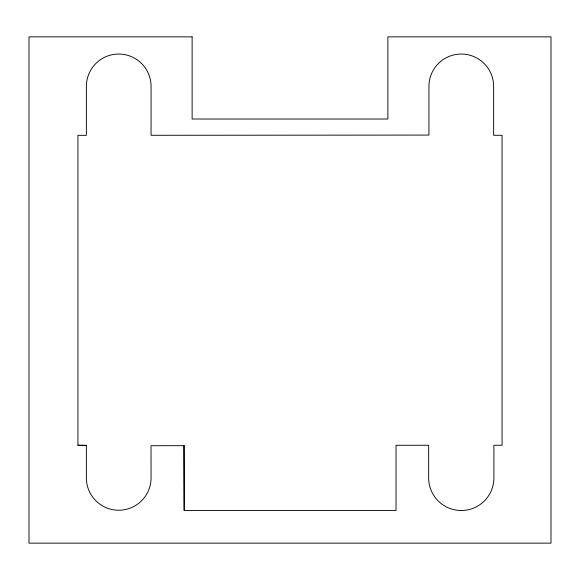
<?xml version="1.0" encoding="UTF-8"?>
<svg xmlns="http://www.w3.org/2000/svg" width="580" height="580" viewBox="0 0 580 580"><rect width="100%" height="100%" fill="white"/><g stroke="black" fill="none" stroke-linecap="round" stroke-linejoin="round"><path stroke-width="0.87" d="M184.056 445.665L151.01 445.73L151.068 477.891A32.349 32.349 0 0 1 118.726 510.233A32.349 32.349 0 0 1 86.376 477.884L86.376 445.36L77.938 445.266L77.938 135.328L86.369 135.321L86.369 86.391A32.349 32.349 0 0 1 118.719 54.042A32.349 32.349 0 0 1 151.068 86.391L151.068 135.285L428.932 135.075L428.932 86.391A32.349 32.349 0 0 1 461.281 54.042A32.349 32.349 0 0 1 493.631 86.391L493.631 135.27L502.062 135.328L502.062 445.266L493.906 445.266L493.892 476.811A32.625 32.625 0 0 1 462.361 510.494A32.625 32.625 0 0 1 428.671 478.971L428.656 445.273L396.031 445.266L396.031 510.516L184.179 510.451L184.005 445.658L184.179 510.451M77.938 445.266L86.369 445.367M192.125 36.859L29 36.859L29 543.141L551 543.141L551 36.859L387.875 36.859L387.875 119.016L192.125 119.016L192.125 36.859"/></g></svg>
